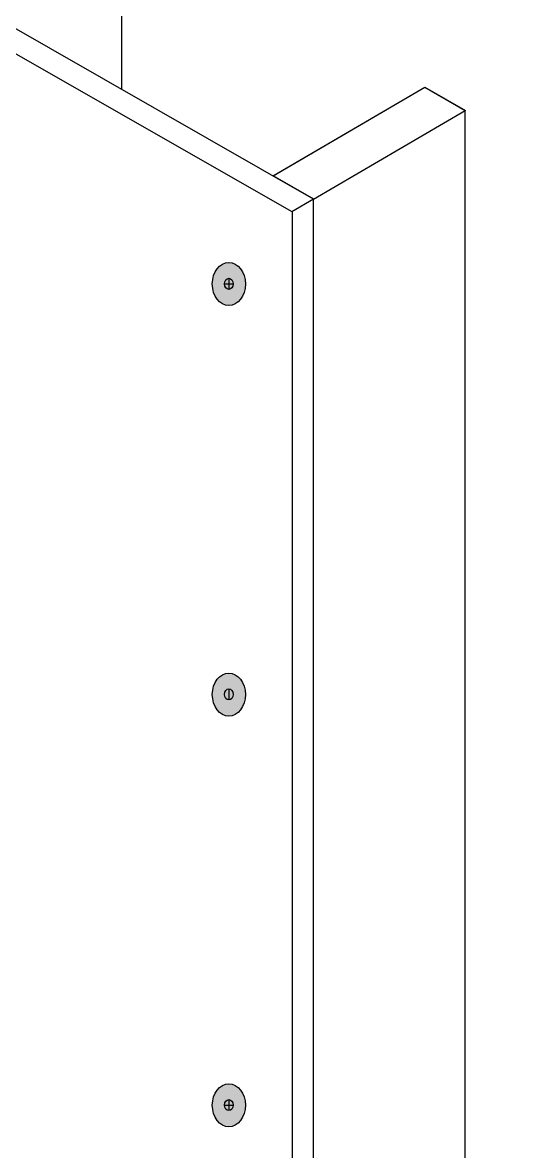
# Model space of a CAD drawing. Extents: x -1279 to 5791, y -3809 to 1769.
# Drawn here: x 4447.5 to 4558.1, y -2836.9 to -2586.6 of the extents above; entities that cross this region are included whole.
import ezdxf

# ---------------------------------------------------------------- set-up
doc = ezdxf.new("R2010")
doc.units = 0
doc.header["$MEASUREMENT"] = 0
doc.layers.add('G-ANNO-TTLB', color=7, linetype='Continuous', lineweight=0)
doc.layers.add('TYVEK', color=7, linetype='Continuous', lineweight=0)

# ---------------------------------------------------------------- blocks, each defined once
blk = doc.blocks.new('Block_113')
at = {"layer": 'TYVEK', "true_color": 0x003b71, "transparency": 33554687}
h = blk.add_hatch(color=156, dxfattribs=at)
h.dxf.hatch_style = 2
edge = h.paths.add_edge_path()
edge.add_ellipse((4493.25, -2644.53), major_axis=(0, 4.78), ratio=0.766948, start_angle=0, end_angle=360)
h = blk.add_hatch(color=156, dxfattribs=at)
h.dxf.hatch_style = 2
edge = h.paths.add_edge_path()
edge.add_ellipse((4493.25, -2735.58), major_axis=(0, 4.78), ratio=0.766948, start_angle=0, end_angle=360)
h = blk.add_hatch(color=156, dxfattribs=at)
h.dxf.hatch_style = 2
edge = h.paths.add_edge_path()
edge.add_ellipse((4493.25, -2826.66), major_axis=(0, 4.78), ratio=0.766948, start_angle=0, end_angle=360)
at = {"layer": 'TYVEK', "color": 18, "lineweight": 25, "true_color": 0x080808}
for p, q in [((4493.25, -2643.27), (4493.25, -2645.73)), ((4493.25, -2734.31), (4493.25, -2736.78)), ((4493.25, -2825.39), (4493.25, -2827.86)), ((4492.28, -2826.63), (4494.23, -2826.63))]:
    blk.add_line(p, q, dxfattribs=at)
at = {"layer": 'TYVEK', "color": 18, "lineweight": 25, "true_color": 0x000000}
blk.add_line((4492.28, -2644.5), (4494.23, -2644.5), dxfattribs=at)
at = {"layer": 'TYVEK', "color": 8, "lineweight": 25, "true_color": 0x808080}
blk.add_lwpolyline([(4492.74, -2640.16)], dxfattribs=at)
at = {"layer": 'TYVEK', "color": 18, "lineweight": 25, "true_color": 0x000000}
for centre, major_axis, ratio in [((4493.25, -2644.53), (0, 4.78), 0.766948), ((4493.25, -2644.5), (0, 1.23), 0.788846), ((4493.25, -2735.58), (0, 4.78), 0.766948), ((4493.25, -2826.66), (0, 4.78), 0.766948)]:
    blk.add_ellipse(centre, major_axis=major_axis, ratio=ratio, dxfattribs=at)
at = {"layer": 'TYVEK', "color": 18, "lineweight": 25, "true_color": 0x080808}
for centre in [(4493.25, -2735.55), (4493.25, -2826.63)]:
    blk.add_ellipse(centre, major_axis=(0, 1.23), ratio=0.788846, dxfattribs=at)

msp = doc.modelspace()

# ---------------------------------------------------------------- hatches: boundary and pattern name
at = {"layer": 'G-ANNO-TTLB', "true_color": 0xff00ff, "transparency": 33554687}
h = msp.add_hatch(color=6, dxfattribs=at)
edge = h.paths.add_edge_path()
edge.add_spline(control_points=[(5472, -3692.6), (5472, -3692.6), (2542.48, -3692.6), (2542.48, -3692.6), (2542.48, -3692.6), (2542.48, -1235.6), (2542.48, -1235.6), (2542.48, -1235.6), (5472, -1235.6), (5472, -1235.6), (5472, -1235.6), (5472, -3692.6), (5472, -3692.6)], knot_values=[0, 0, 0, 0, 1, 1, 1, 2, 2, 2, 3, 3, 3, 4, 4, 4, 4], degree=3, periodic=0)
edge = h.paths.add_edge_path()
edge.add_spline(control_points=[(2551.48, -1244.6), (2551.48, -1244.6), (2551.48, -3683.6), (2551.48, -3683.6), (2551.48, -3683.6), (5463, -3683.6), (5463, -3683.6), (5463, -3683.6), (5463, -1244.6), (5463, -1244.6), (5463, -1244.6), (2551.48, -1244.6), (2551.48, -1244.6)], knot_values=[0, 0, 0, 0, 1, 1, 1, 2, 2, 2, 3, 3, 3, 4, 4, 4, 4], degree=3, periodic=0)
edge.add_line((2551.48, -1244.6), (2551.48, -1244.6))

# ---------------------------------------------------------------- linework, layer by layer
at = {"layer": 'G-ANNO-TTLB'}
for points in [[(5472, -3692.6), (5472, -3692.6), (2542.48, -3692.6), (2542.48, -3692.6), (2542.48, -3692.6), (2542.48, -1235.6), (2542.48, -1235.6), (2542.48, -1235.6), (5472, -1235.6), (5472, -1235.6), (5472, -1235.6), (5472, -3692.6), (5472, -3692.6)], [(2551.48, -1244.6), (2551.48, -1244.6), (2551.48, -3683.6), (2551.48, -3683.6), (2551.48, -3683.6), (5463, -3683.6), (5463, -3683.6), (5463, -3683.6), (5463, -1244.6), (5463, -1244.6), (5463, -1244.6), (2551.48, -1244.6), (2551.48, -1244.6)]]:
    msp.add_open_spline(points, degree=3, knots=[0, 0, 0, 0, 1, 1, 1, 2, 2, 2, 3, 3, 3, 4, 4, 4, 4], dxfattribs=at)
at = {"layer": 'TYVEK', "color": 2, "lineweight": 25, "true_color": 0xffff00}
for p, q in [((4512.06, -2625.73), (4243.27, -2472.24)), ((4512.06, -2720.23), (4512.06, -2625.73)), ((4512.06, -3050.09), (4512.06, -2713.24))]:
    msp.add_line(p, q, dxfattribs=at)
at = {"layer": 'TYVEK', "color": 18, "lineweight": 25, "true_color": 0x000000}
for p, q in [((4507.26, -2628.51), (4238.46, -2475.02)), ((4507.26, -2628.51), (4507.26, -2714.94)), ((4507.26, -2714.94), (4507.26, -3052.87))]:
    msp.add_line(p, q, dxfattribs=at)
at = {"layer": 'TYVEK', "color": 33, "lineweight": 25, "true_color": 0xcc9966}
for p, q in [((4469.46, -2562.48), (4469.46, -2601.4)), ((4503.32, -2620.42), (4536.73, -2600.85)), ((4536.73, -2600.85), (4545.7, -2606.03)), ((4512.06, -2625.73), (4545.7, -2606.03)), ((4545.68, -3030.52), (4545.68, -2606.16))]:
    msp.add_line(p, q, dxfattribs=at)
at = {"layer": 'TYVEK', "color": 165, "lineweight": 25, "true_color": 0x4c5f99}
msp.add_line((4512.06, -2625.73), (4507.25, -2628.51), dxfattribs=at)
at = {"layer": 'TYVEK', "color": 33, "lineweight": 25, "true_color": 0xcc9966}
msp.add_lwpolyline([(4512.07, -2625.73), (4503.07, -2620.56), (4536.72, -2600.86), (4545.72, -2606.02)], dxfattribs=at)

# ---------------------------------------------------------------- block references
at = {"layer": 'TYVEK'}
msp.add_blockref('Block_113', (0, 0), dxfattribs=at)

doc.saveas('drawing.dxf')
